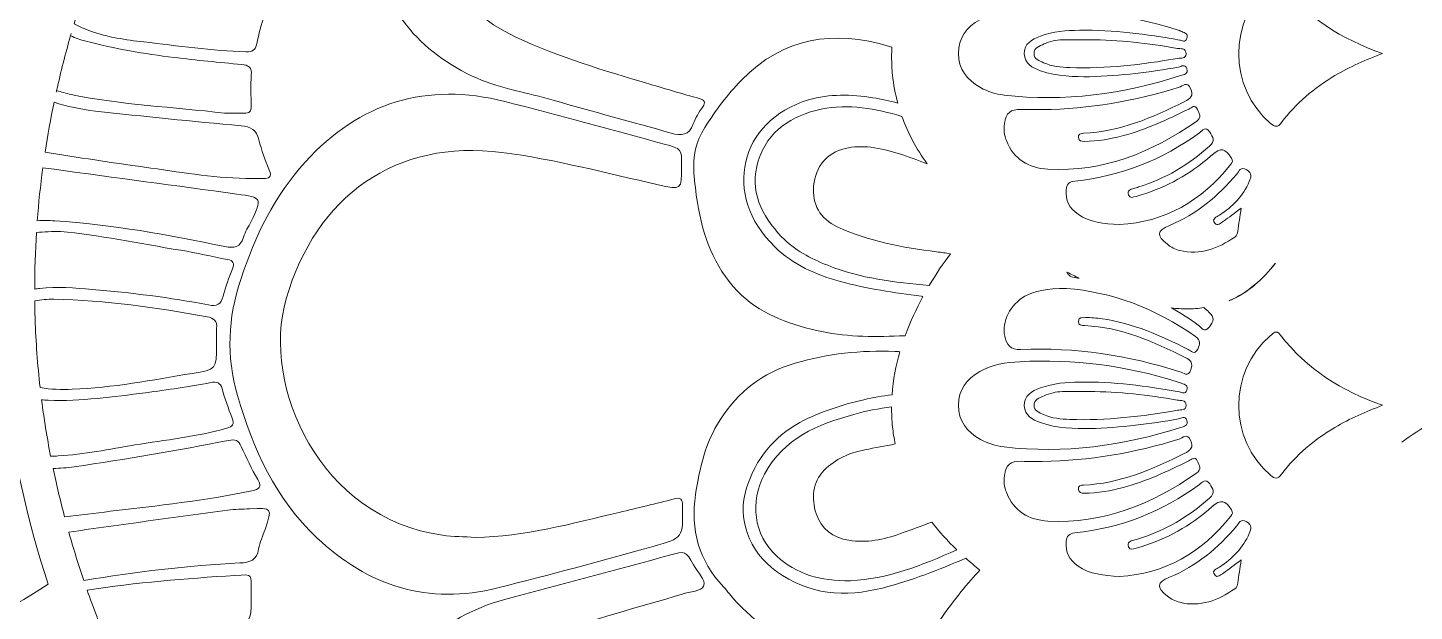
# Model space of a CAD drawing. Extents: x 705 to 2296, y -2914 to -85.
# Drawn here: x 1017.6 to 1493.9, y -933.3 to -733 of the extents above; entities that cross this region are included whole.
import ezdxf

# ---------------------------------------------------------------- set-up
doc = ezdxf.new("R2010")
doc.units = 0
doc.header["$MEASUREMENT"] = 0
doc.layers.add('Layer 1', color=7, linetype='Continuous')

# ---------------------------------------------------------------- blocks, each defined once
blk = doc.blocks.new('block 4')
at = {"layer": 'Layer 1', "lineweight": 0}
for points, knots in [([(2257.73, -639.78), (2234.93, -597.81), (2201.23, -557.75), (2160.32, -523.94), (2075.55, -453.89), (1964.94, -394.11), (1840.32, -350.94), (1840.32, -350.94), (1840.32, -350.93), (1840.32, -350.93), (1839.87, -348.96), (1839.3, -346.94), (1838.61, -344.88), (1837.07, -340.33), (1834.39, -333.76), (1828.95, -329.25), (1828.26, -328.68), (1827.55, -328.14), (1826.81, -327.67), (1826.81, -327.67), (1826.81, -327.67), (1826.79, -327.67), (1828.33, -308.78), (1824.73, -289.41), (1816.02, -270), (1811.57, -260.06), (1804.2, -253.12), (1797.06, -246.39), (1791.32, -240.98), (1785.89, -235.87), (1782.26, -229.5), (1781.17, -227.6), (1780.25, -225.55), (1779.27, -223.36), (1778.01, -220.55), (1776.7, -217.64), (1774.93, -214.81), (1767.88, -203.55), (1756.35, -197.47), (1745.08, -194.23), (1745.08, -194.23), (1743.71, -192.18), (1743.71, -192.18), (1701.28, -127.64), (1637.14, -102.84), (1590.8, -93.4), (1549.91, -85.06), (1516.05, -86.83), (1504.18, -87.86), (1504.14, -87.8), (1504.1, -87.77), (1504.08, -87.73), (1504.08, -87.73), (1503.9, -87.89), (1503.9, -87.89), (1502.32, -88.03), (1501.15, -88.15), (1500.45, -88.23), (1499.74, -88.15), (1498.58, -88.03), (1497.01, -87.89), (1497.01, -87.89), (1496.82, -87.73), (1496.82, -87.73), (1496.8, -87.77), (1496.76, -87.8), (1496.71, -87.86), (1484.84, -86.83), (1450.98, -85.06), (1410.1, -93.4), (1363.76, -102.84), (1299.62, -127.64), (1257.21, -192.15), (1257.21, -192.15), (1255.83, -194.23), (1255.83, -194.23), (1244.54, -197.47), (1233.02, -203.55), (1225.97, -214.81), (1224.2, -217.64), (1222.89, -220.55), (1221.62, -223.36), (1220.64, -225.55), (1219.73, -227.6), (1218.64, -229.5), (1215, -235.87), (1209.57, -240.98), (1203.83, -246.39), (1196.7, -253.12), (1189.33, -260.06), (1184.88, -270), (1176.17, -289.41), (1172.56, -308.78), (1174.1, -327.67), (1174.09, -327.67), (1174.09, -327.67), (1174.09, -327.67), (1173.36, -328.14), (1172.64, -328.67), (1171.94, -329.25), (1166.5, -333.76), (1163.83, -340.32), (1162.29, -344.88), (1161.6, -346.94), (1161.03, -348.96), (1160.57, -350.93), (1160.57, -350.93), (1160.57, -350.94), (1160.57, -350.94), (1035.95, -394.11), (925.34, -453.89), (840.57, -523.94), (799.66, -557.75), (765.97, -597.81), (743.17, -639.78), (717.38, -687.2), (705.23, -736.49), (707.06, -786.23), (708.79, -833.12), (721.42, -881.91), (744.63, -931.23), (776.61, -999.19), (827.22, -1064.83), (895.04, -1126.29), (939.72, -1166.8), (989.19, -1202.25), (1037.03, -1236.53), (1082.37, -1269.03), (1129.25, -1302.64), (1171.8, -1340.38), (1249.39, -1409.16), (1300.81, -1475.62), (1328.95, -1543.41), (1325.12, -1549.46), (1321.54, -1556.29), (1318.88, -1563.69), (1317.48, -1563.6), (1315.91, -1563.52), (1314.31, -1563.52), (1308.44, -1563.52), (1302.01, -1564.61), (1300.28, -1570.4), (1299.79, -1572.07), (1299.76, -1573.62), (1299.72, -1574.99), (1299.72, -1575.32), (1299.71, -1575.65), (1299.7, -1575.96), (1299.52, -1579.67), (1298.15, -1583.63), (1295.64, -1587.72), (1294.69, -1589.27), (1293.66, -1590.81), (1292.59, -1592.31), (1291.91, -1593.27), (1291.2, -1594.21), (1290.48, -1595.15), (1283.23, -1604.54), (1274, -1613.07), (1265.02, -1621.38), (1265.02, -1621.38), (1260.92, -1625.17), (1260.92, -1625.17), (1250.6, -1634.74), (1239.94, -1644.64), (1227.93, -1651.26), (1224.55, -1653.15), (1220.44, -1657.48), (1220.14, -1667.47), (1219.42, -1692.03), (1241.26, -1736.34), (1260.82, -1751.22), (1241.97, -1787.05), (1219.46, -1838.09), (1200.22, -1904.9), (1175.44, -1990.97), (1160.75, -2086.12), (1156.58, -2187.73), (1153.08, -2272.74), (1156.98, -2362.49), (1168.18, -2455.79), (1163.65, -2459.11), (1158.65, -2462.26), (1152.93, -2465.39), (1126.52, -2479.87), (1097.89, -2485.02), (1072.31, -2479.92), (1038.1, -2473.12), (1010.95, -2453.43), (991.61, -2421.39), (954.97, -2360.75), (954.3, -2266.43), (972.57, -2204.62), (992.17, -2138.34), (1031.4, -2072.06), (1096.04, -1996), (1100.49, -1990.76), (1104.99, -1985.54), (1109.5, -1980.33), (1133.88, -1952.07), (1159.09, -1922.85), (1176.92, -1889.25), (1201.05, -1843.72), (1206.63, -1795.65), (1192.18, -1757.38), (1192.18, -1757.38), (1181.68, -1729.58), (1181.68, -1729.58), (1181.68, -1729.58), (1184.11, -1759.19), (1184.11, -1759.19), (1187.04, -1794.94), (1172.43, -1827.44), (1159.67, -1848.41), (1139.55, -1881.48), (1111.42, -1909.63), (1084.2, -1936.84), (1072.99, -1948.07), (1061.38, -1959.69), (1050.51, -1971.48), (986.2, -2041.19), (939.51, -2104.75), (907.75, -2165.78), (865.01, -2247.87), (849.52, -2326.23), (861.72, -2398.68), (881.46, -2516.08), (980.8, -2608.54), (1070.48, -2648.09), (1102.71, -2662.3), (1132.76, -2669.48), (1158.32, -2669.48), (1176.87, -2669.48), (1193.05, -2665.7), (1205.97, -2658.08), (1205.97, -2658.09), (1205.97, -2658.09), (1205.97, -2658.09), (1212.84, -2680.03), (1220.66, -2700.47), (1229.34, -2719.23), (1249.6, -2763), (1275.41, -2799.36), (1306.05, -2827.33), (1339.78, -2858.12), (1383.84, -2881.32), (1437.02, -2896.27), (1479.37, -2908.16), (1526.54, -2914.39), (1574.07, -2914.39), (1577.53, -2914.39), (1581.01, -2914.35), (1584.47, -2914.28), (1715.72, -2911.78), (1847.6, -2857.02), (1946.29, -2764.08), (1983.95, -2728.62), (2013.13, -2688.17), (2030.68, -2647.08), (2050.96, -2599.62), (2056.14, -2551.69), (2046.08, -2504.65), (2026.22, -2411.76), (1963.7, -2334.68), (1870.04, -2287.56), (1788.08, -2246.34), (1690.33, -2231.81), (1599.94, -2247.09), (1606.11, -2235.77), (1612.34, -2224.53), (1618.54, -2213.38), (1637.36, -2179.5), (1656.8, -2144.46), (1673.59, -2108.59), (1710.68, -2029.32), (1732.71, -1958.15), (1740.94, -1891.02), (1746.05, -1849.4), (1747.6, -1797.58), (1735.16, -1750.76), (1754.43, -1736.28), (1775.99, -1693.13), (1775.99, -1668.36), (1775.99, -1667.96), (1775.99, -1667.55), (1775.98, -1667.16), (1775.68, -1657.19), (1771.58, -1652.89), (1768.19, -1651), (1756.19, -1644.4), (1745.52, -1634.53), (1735.2, -1624.98), (1735.2, -1624.98), (1731.1, -1621.2), (1731.1, -1621.2), (1719.8, -1610.79), (1708.12, -1600.03), (1700.47, -1587.65), (1697.96, -1583.57), (1696.6, -1579.62), (1696.43, -1575.92), (1696.41, -1575.61), (1696.4, -1575.29), (1696.4, -1574.97), (1696.37, -1573.59), (1696.32, -1572.04), (1695.83, -1570.37), (1694.11, -1564.66), (1687.76, -1563.55), (1681.94, -1563.52), (1679.29, -1556.2), (1675.74, -1549.42), (1671.94, -1543.41), (1700.08, -1475.62), (1751.51, -1409.16), (1829.1, -1340.38), (1871.64, -1302.64), (1918.53, -1269.03), (1963.87, -1236.53), (2011.71, -1202.25), (2061.18, -1166.8), (2105.86, -1126.29), (2173.67, -1064.83), (2224.28, -999.19), (2256.27, -931.23), (2279.48, -881.91), (2292.11, -833.13), (2293.84, -786.23), (2295.67, -736.49), (2283.52, -687.2), (2257.73, -639.78)], [0, 0, 0, 0, 1, 1, 1, 2, 2, 2, 3, 3, 3, 4, 4, 4, 5, 5, 5, 6, 6, 6, 7, 7, 7, 8, 8, 8, 9, 9, 9, 10, 10, 10, 11, 11, 11, 12, 12, 12, 13, 13, 13, 14, 14, 14, 15, 15, 15, 16, 16, 16, 17, 17, 17, 18, 18, 18, 19, 19, 19, 20, 20, 20, 21, 21, 21, 22, 22, 22, 23, 23, 23, 24, 24, 24, 25, 25, 25, 26, 26, 26, 27, 27, 27, 28, 28, 28, 29, 29, 29, 30, 30, 30, 31, 31, 31, 32, 32, 32, 33, 33, 33, 34, 34, 34, 35, 35, 35, 36, 36, 36, 37, 37, 37, 38, 38, 38, 39, 39, 39, 40, 40, 40, 41, 41, 41, 42, 42, 42, 43, 43, 43, 44, 44, 44, 45, 45, 45, 46, 46, 46, 47, 47, 47, 48, 48, 48, 49, 49, 49, 50, 50, 50, 51, 51, 51, 52, 52, 52, 53, 53, 53, 54, 54, 54, 55, 55, 55, 56, 56, 56, 57, 57, 57, 58, 58, 58, 59, 59, 59, 60, 60, 60, 61, 61, 61, 62, 62, 62, 63, 63, 63, 64, 64, 64, 65, 65, 65, 66, 66, 66, 67, 67, 67, 68, 68, 68, 69, 69, 69, 70, 70, 70, 71, 71, 71, 72, 72, 72, 73, 73, 73, 74, 74, 74, 75, 75, 75, 76, 76, 76, 77, 77, 77, 78, 78, 78, 79, 79, 79, 80, 80, 80, 81, 81, 81, 82, 82, 82, 83, 83, 83, 84, 84, 84, 85, 85, 85, 86, 86, 86, 87, 87, 87, 88, 88, 88, 89, 89, 89, 90, 90, 90, 91, 91, 91, 92, 92, 92, 93, 93, 93, 94, 94, 94, 95, 95, 95, 96, 96, 96, 97, 97, 97, 98, 98, 98, 99, 99, 99, 100, 100, 100, 101, 101, 101, 102, 102, 102, 103, 103, 103, 104, 104, 104, 105, 105, 105, 106, 106, 106, 107, 107, 107, 108, 108, 108, 109, 109, 109, 110, 110, 110, 110]), ([(1263.04, -607.85), (1276.71, -620.67), (1289.5, -634.44), (1303.17, -647.3), (1305.07, -649.08), (1306.92, -650.92), (1309.2, -652.2), (1310.77, -653.07), (1311.08, -653.91), (1310.02, -655.51), (1308.34, -658.07), (1306.7, -660.7), (1305.41, -663.47), (1304.04, -666.38), (1303.04, -666.7), (1300.51, -664.33), (1287.43, -652.04), (1274.1, -640.06), (1260.76, -628.07), (1247.69, -616.34), (1232.64, -610.25), (1215.12, -610.02), (1200.24, -609.82), (1187.04, -614.33), (1175.67, -623.98), (1172.79, -626.42), (1170.14, -629.12), (1167.31, -631.63), (1138.48, -657.29), (1141.75, -715.79), (1185.29, -736.2), (1200.14, -743.16), (1215.69, -747.74), (1231.3, -752.36), (1236.95, -754.03), (1242.6, -755.74), (1248.28, -757.29), (1250.19, -757.82), (1250.58, -758.46), (1249.46, -760.16), (1248.23, -762.03), (1246.92, -763.94), (1246.18, -766.02), (1244.75, -770.02), (1242.07, -770.14), (1238.64, -769.18), (1225.12, -765.37), (1211.57, -761.74), (1198.08, -757.86), (1189.36, -755.34), (1180.34, -753.95), (1171.94, -750.3), (1151.71, -741.49), (1139.88, -725.8), (1134.42, -704.82), (1132.32, -696.78), (1131.35, -688.61), (1131.65, -680.29), (1132.08, -672.04), (1132.95, -663.83), (1134.54, -655.71), (1137.03, -643.01), (1142.74, -631.85), (1151.67, -622.51), (1166.43, -607.08), (1183.75, -595.98), (1204.93, -591.43), (1227.24, -586.65), (1246.65, -592.48), (1263.04, -607.85)], [0, 0, 0, 0, 1, 1, 1, 2, 2, 2, 3, 3, 3, 4, 4, 4, 5, 5, 5, 6, 6, 6, 7, 7, 7, 8, 8, 8, 9, 9, 9, 10, 10, 10, 11, 11, 11, 12, 12, 12, 13, 13, 13, 14, 14, 14, 15, 15, 15, 16, 16, 16, 17, 17, 17, 18, 18, 18, 19, 19, 19, 20, 20, 20, 21, 21, 21, 22, 22, 22, 23, 23, 23, 23]), ([(1063.92, -709.8), (1074.85, -714.53), (1085.74, -719.34), (1096.69, -724), (1099.01, -724.99), (1099.7, -726.17), (1098.91, -728.59), (1097.85, -731.83), (1096.96, -735.15), (1096.25, -738.49), (1095.8, -740.66), (1094.76, -741.34), (1092.6, -741.27), (1080.8, -740.88), (1069.12, -739.21), (1057.41, -737.86), (1051.2, -737.16), (1045, -736.27), (1039.08, -734.14), (1037.15, -733.44), (1035.27, -732.63), (1033.5, -731.68), (1034.51, -728.34), (1035.56, -725.01), (1036.68, -721.7), (1036.73, -721.72), (1036.78, -721.73), (1036.83, -721.74), (1036.83, -721.74), (1037.09, -720.55), (1037.09, -720.55), (1039.04, -714.86), (1041.18, -709.21), (1043.46, -703.63), (1050.65, -704.3), (1057.32, -706.93), (1063.92, -709.8)], [0, 0, 0, 0, 1, 1, 1, 2, 2, 2, 3, 3, 3, 4, 4, 4, 5, 5, 5, 6, 6, 6, 7, 7, 7, 8, 8, 8, 9, 9, 9, 10, 10, 10, 11, 11, 11, 12, 12, 12, 12]), ([(1466.67, -749.44), (1459.57, -753.69), (1453.3, -758.89), (1448.3, -765.53), (1446.97, -767.29), (1446.13, -767.14), (1444.59, -765.84), (1430.07, -753.57), (1429.98, -730.27), (1444.48, -717.97), (1445.57, -717.05), (1446.44, -715.72), (1447.98, -717.72), (1457.02, -729.47), (1469.03, -736.94), (1483.05, -741.82), (1477.35, -744.04), (1471.84, -746.35), (1466.67, -749.44)], [0, 0, 0, 0, 1, 1, 1, 2, 2, 2, 3, 3, 3, 4, 4, 4, 5, 5, 5, 6, 6, 6, 6]), ([(1344.63, -730.25), (1348.89, -727.81), (1353.67, -727.16), (1358.47, -726.89), (1376.87, -725.87), (1394.86, -728.23), (1412.43, -733.72), (1412.98, -733.89), (1413.51, -734.09), (1414.03, -734.32), (1415.08, -734.75), (1416.35, -735.04), (1415.83, -736.65), (1415.32, -738.25), (1414.14, -737.37), (1413.27, -737.21), (1401.91, -735.21), (1390.52, -733.67), (1378.96, -733.86), (1374.39, -733.93), (1369.83, -734.27), (1365.5, -735.88), (1362.63, -736.95), (1359.81, -738.47), (1359.93, -742), (1360.03, -745.29), (1362.73, -746.78), (1365.51, -747.76), (1371.31, -749.83), (1377.37, -749.78), (1382.34, -749.83), (1393.34, -749.48), (1403.18, -748.24), (1412.95, -746.5), (1413.9, -746.33), (1415.26, -745.26), (1415.82, -747.03), (1416.38, -748.88), (1414.77, -749.09), (1413.66, -749.43), (1393.91, -755.8), (1373.72, -758.52), (1352.99, -756.11), (1350.17, -755.78), (1347.4, -754.94), (1344.88, -753.54), (1340.29, -750.97), (1337.33, -747.2), (1337.33, -741.8), (1337.32, -736.52), (1340.18, -732.78), (1344.63, -730.25)], [0, 0, 0, 0, 1, 1, 1, 2, 2, 2, 3, 3, 3, 4, 4, 4, 5, 5, 5, 6, 6, 6, 7, 7, 7, 8, 8, 8, 9, 9, 9, 10, 10, 10, 11, 11, 11, 12, 12, 12, 13, 13, 13, 14, 14, 14, 15, 15, 15, 16, 16, 16, 17, 17, 17, 17]), ([(1032.28, -735.76), (1032.35, -735.51), (1032.42, -735.26), (1032.51, -735.01), (1032.44, -735.26), (1032.36, -735.51), (1032.29, -735.76), (1033.95, -736.51), (1035.7, -737.13), (1037.58, -737.62), (1047.52, -740.25), (1057.63, -741.95), (1067.82, -743.2), (1075.54, -744.15), (1083.3, -744.91), (1091.05, -745.6), (1093.53, -745.82), (1094.56, -746.65), (1094.38, -749.29), (1094.14, -752.81), (1094.27, -756.36), (1094.34, -759.91), (1094.38, -761.72), (1093.72, -762.45), (1091.86, -762.34), (1089.63, -762.21), (1087.39, -762.31), (1085.15, -762.31), (1067.56, -760.19), (1049.81, -759.56), (1032.47, -755.9), (1030.74, -755.54), (1029.11, -755.06), (1027.5, -754.55), (1027.45, -754.75), (1027.4, -754.96), (1027.35, -755.17), (1027.39, -754.97), (1027.44, -754.75), (1027.48, -754.55), (1027.48, -754.55), (1027.5, -754.55), (1027.5, -754.55), (1028.9, -748.24), (1030.5, -741.98), (1032.29, -735.76), (1032.29, -735.76), (1032.28, -735.76), (1032.28, -735.76)], [0, 0, 0, 0, 1, 1, 1, 2, 2, 2, 3, 3, 3, 4, 4, 4, 5, 5, 5, 6, 6, 6, 7, 7, 7, 8, 8, 8, 9, 9, 9, 10, 10, 10, 11, 11, 11, 12, 12, 12, 13, 13, 13, 14, 14, 14, 15, 15, 15, 16, 16, 16, 16]), ([(1314.68, -749.25), (1315.02, -752.51), (1315.63, -755.71), (1316.47, -758.85), (1313.68, -758.11), (1310.84, -757.5), (1307.94, -757.04), (1300.53, -755.9), (1293.13, -755.61), (1285.84, -757.77), (1261.94, -764.85), (1256, -790.58), (1274.23, -808.22), (1280.57, -814.35), (1288.35, -817.81), (1296.81, -820.11), (1305.95, -822.59), (1315.26, -823.96), (1324.61, -825.18), (1324.79, -825.21), (1324.97, -825.22), (1325.15, -825.24), (1322.83, -829.48), (1320.73, -834), (1319, -838.76), (1319, -838.76), (1317.07, -838.76), (1317.07, -838.76), (1307.5, -839.27), (1297.95, -839.06), (1288.58, -836.9), (1278.47, -834.58), (1268.85, -831.08), (1261.41, -823.4), (1253.2, -814.93), (1249.54, -804.31), (1247.64, -792.96), (1247.08, -789.59), (1246.73, -786.18), (1246.46, -782.77), (1246.02, -777.21), (1247.2, -772.02), (1250.22, -767.23), (1253.88, -761.42), (1257.95, -755.96), (1262.76, -751.03), (1277.21, -736.2), (1294.44, -733.66), (1313.61, -739.4), (1313.88, -739.49), (1314.17, -739.59), (1314.46, -739.67), (1314.4, -740.79), (1314.37, -741.93), (1314.37, -743.06), (1314.37, -745.1), (1314.47, -747.18), (1314.68, -749.25)], [0, 0, 0, 0, 1, 1, 1, 2, 2, 2, 3, 3, 3, 4, 4, 4, 5, 5, 5, 6, 6, 6, 7, 7, 7, 8, 8, 8, 9, 9, 9, 10, 10, 10, 11, 11, 11, 12, 12, 12, 13, 13, 13, 14, 14, 14, 15, 15, 15, 16, 16, 16, 17, 17, 17, 18, 18, 18, 19, 19, 19, 19]), ([(1415.57, -741.9), (1415.52, -743.72), (1413.72, -743.34), (1412.64, -743.53), (1400.38, -745.65), (1388.07, -747.12), (1375.59, -746.7), (1372.51, -746.59), (1369.45, -746.31), (1366.58, -744.99), (1365.14, -744.34), (1363.33, -743.71), (1363.29, -741.9), (1363.25, -739.9), (1365.2, -739.27), (1366.75, -738.57), (1368.74, -737.68), (1370.85, -737.18), (1373.04, -737.13), (1376.1, -737.06), (1379.18, -737.11), (1382.26, -737.11), (1392.41, -737.14), (1402.48, -738.29), (1412.47, -740.08), (1413.6, -740.28), (1415.62, -739.82), (1415.57, -741.9)], [0, 0, 0, 0, 1, 1, 1, 2, 2, 2, 3, 3, 3, 4, 4, 4, 5, 5, 5, 6, 6, 6, 7, 7, 7, 8, 8, 8, 9, 9, 9, 9]), ([(1181.52, -758.32), (1199.83, -762.91), (1218, -768.01), (1236.21, -772.92), (1242.24, -774.55), (1242.22, -774.61), (1242.22, -780.61), (1242.2, -788.77), (1242.22, -788.72), (1234.16, -786.91), (1216.34, -782.89), (1198.61, -778.17), (1180.49, -775.81), (1144.07, -771.05), (1116.54, -790.82), (1106.36, -826.09), (1097.71, -856.11), (1117.94, -901.35), (1160.05, -907.22), (1163.77, -907.74), (1167.56, -907.73), (1171.33, -907.96), (1188.29, -907.75), (1204.47, -903.2), (1220.75, -899.36), (1227.06, -897.86), (1233.39, -896.38), (1239.66, -894.75), (1241.92, -894.15), (1242.47, -894.75), (1242.51, -897.03), (1242.75, -908.09), (1242.84, -908.15), (1232.39, -911.07), (1214.67, -916.03), (1196.9, -920.82), (1179.05, -925.28), (1155.02, -931.29), (1134.61, -924.74), (1116.89, -908.08), (1102.66, -894.68), (1095.05, -877.75), (1089.68, -859.28), (1085.71, -845.64), (1086.32, -832.7), (1090.75, -819.38), (1095.7, -804.54), (1102.27, -790.75), (1112.9, -779.09), (1131.66, -758.54), (1154.6, -751.54), (1181.52, -758.32)], [0, 0, 0, 0, 1, 1, 1, 2, 2, 2, 3, 3, 3, 4, 4, 4, 5, 5, 5, 6, 6, 6, 7, 7, 7, 8, 8, 8, 9, 9, 9, 10, 10, 10, 11, 11, 11, 12, 12, 12, 13, 13, 13, 14, 14, 14, 15, 15, 15, 16, 16, 16, 17, 17, 17, 17]), ([(1417.09, -753.82), (1418.22, -756.36), (1417.06, -757.34), (1414.89, -758.42), (1403.92, -763.84), (1392.81, -768.74), (1380.3, -769.23), (1379.35, -769.27), (1378.37, -769.4), (1378.53, -770.72), (1378.67, -771.91), (1379.65, -772.02), (1380.58, -772.02), (1385.17, -772.03), (1389.65, -771.21), (1394.05, -770.01), (1401.9, -767.91), (1409.21, -764.48), (1416.47, -760.9), (1417.46, -760.41), (1418.63, -759.08), (1419.5, -761.08), (1420.13, -762.5), (1421.04, -763.81), (1419.07, -765.17), (1403.72, -775.8), (1387.13, -782.61), (1368.09, -781.56), (1361.51, -781.19), (1356.31, -778.23), (1353.79, -771.7), (1353.08, -769.85), (1352.83, -767.95), (1353.14, -765.99), (1353.77, -762.11), (1355.09, -761.02), (1358.96, -761.06), (1361.36, -761.1), (1363.74, -761.08), (1366.14, -761.08), (1382.2, -760.93), (1397.83, -758.19), (1413.15, -753.43), (1414.36, -753.06), (1415.93, -751.26), (1417.09, -753.82)], [0, 0, 0, 0, 1, 1, 1, 2, 2, 2, 3, 3, 3, 4, 4, 4, 5, 5, 5, 6, 6, 6, 7, 7, 7, 8, 8, 8, 9, 9, 9, 10, 10, 10, 11, 11, 11, 12, 12, 12, 13, 13, 13, 14, 14, 14, 15, 15, 15, 15]), ([(1040.82, -761.59), (1057.48, -763.47), (1074.15, -765.13), (1090.84, -766.65), (1094.26, -766.97), (1096.13, -768.06), (1096.98, -771.5), (1097.85, -775.04), (1099.16, -778.48), (1100.55, -781.86), (1101.51, -784.25), (1100.64, -784.8), (1098.47, -784.74), (1096.47, -784.68), (1094.46, -784.72), (1092.46, -784.72), (1080.76, -784.52), (1069.23, -782.48), (1057.68, -780.86), (1046.28, -779.25), (1034.87, -777.59), (1023.52, -775.66), (1024.39, -769.93), (1025.44, -764.23), (1026.62, -758.56), (1031.05, -760.01), (1035.8, -761.02), (1040.82, -761.59)], [0, 0, 0, 0, 1, 1, 1, 2, 2, 2, 3, 3, 3, 4, 4, 4, 5, 5, 5, 6, 6, 6, 7, 7, 7, 8, 8, 8, 9, 9, 9, 9]), ([(1327.28, -821.48), (1315.45, -820.34), (1303.64, -819.12), (1292.4, -814.56), (1286.56, -812.2), (1280.96, -809.4), (1276.59, -804.74), (1269.69, -797.41), (1265.35, -788.97), (1268.57, -778.71), (1271.83, -768.33), (1280.04, -763.12), (1290.18, -760.97), (1299.64, -758.96), (1308.86, -760.77), (1317.92, -763.43), (1319.93, -769.07), (1322.81, -774.5), (1326.53, -779.71), (1320.23, -777.37), (1313.99, -774.8), (1307.22, -774.03), (1304.24, -773.7), (1301.32, -773.76), (1298.42, -774.46), (1292.09, -776), (1288.27, -780.54), (1287.58, -787.3), (1286.94, -793.43), (1289.88, -798.66), (1295.63, -801.33), (1306.46, -806.37), (1318.1, -808.41), (1329.81, -809.91), (1331.4, -810.11), (1332.97, -810.35), (1334.55, -810.61), (1334.55, -810.61), (1334.56, -810.61), (1334.56, -810.61), (1332.1, -813.89), (1329.63, -817.55), (1327.28, -821.48)], [0, 0, 0, 0, 1, 1, 1, 2, 2, 2, 3, 3, 3, 4, 4, 4, 5, 5, 5, 6, 6, 6, 7, 7, 7, 8, 8, 8, 9, 9, 9, 10, 10, 10, 11, 11, 11, 12, 12, 12, 13, 13, 13, 14, 14, 14, 14]), ([(1395.73, -790.39), (1396.22, -791.74), (1397.45, -791.13), (1398.38, -790.88), (1407.4, -788.4), (1415.51, -784.16), (1422.71, -778.19), (1423.32, -777.67), (1423.91, -777.15), (1424.52, -776.62), (1427.42, -774.06), (1429.07, -774.37), (1431.15, -777.74), (1431.7, -778.63), (1431.44, -779.19), (1430.9, -779.87), (1420.96, -792.6), (1408.04, -799.7), (1392.7, -800.6), (1387.14, -800.21), (1382.48, -799.85), (1378.44, -797.05), (1375.48, -795), (1374.02, -792.24), (1374.35, -788.6), (1374.52, -786.79), (1375.31, -785.83), (1377.33, -785.62), (1393.09, -784.02), (1407.32, -778.36), (1420.11, -769.05), (1421.19, -768.25), (1422.22, -766.7), (1423.66, -768.84), (1424.83, -770.59), (1425.68, -771.79), (1423.58, -773.66), (1416.43, -780.09), (1408.38, -784.83), (1399.21, -787.67), (1398.67, -787.85), (1398.12, -787.97), (1397.57, -788.14), (1396.43, -788.47), (1395.18, -788.89), (1395.73, -790.39)], [0, 0, 0, 0, 1, 1, 1, 2, 2, 2, 3, 3, 3, 4, 4, 4, 5, 5, 5, 6, 6, 6, 7, 7, 7, 8, 8, 8, 9, 9, 9, 10, 10, 10, 11, 11, 11, 12, 12, 12, 13, 13, 13, 14, 14, 14, 15, 15, 15, 15]), ([(1026.62, -781.57), (1047.54, -784.48), (1068.48, -787.21), (1089.39, -790.1), (1098.21, -791.33), (1098.2, -791.44), (1094.28, -799.51), (1093.4, -801.31), (1092.28, -803.04), (1091.7, -804.93), (1090.61, -808.44), (1088.51, -808.76), (1085.23, -808.1), (1065.91, -804.15), (1046.55, -800.48), (1026.83, -799.29), (1024.8, -799.17), (1022.81, -799.16), (1020.84, -799.26), (1021.3, -793.18), (1021.94, -787.15), (1022.75, -781.13), (1024.02, -781.24), (1025.32, -781.38), (1026.62, -781.57)], [0, 0, 0, 0, 1, 1, 1, 2, 2, 2, 3, 3, 3, 4, 4, 4, 5, 5, 5, 6, 6, 6, 7, 7, 7, 8, 8, 8, 8]), ([(1437.24, -785.81), (1435.14, -790.83), (1431.44, -794.42), (1427, -797.38), (1426.06, -798), (1424.21, -798.46), (1425.39, -800.04), (1426.31, -801.28), (1427.48, -800.01), (1428.34, -799.42), (1430.28, -798.1), (1432.14, -796.63), (1434.46, -794.9), (1434.03, -797.9), (1433.65, -800.35), (1433.33, -802.82), (1433.22, -803.66), (1432.96, -804.37), (1432.25, -804.85), (1426.54, -808.75), (1420.45, -811.25), (1413.35, -809.47), (1411.8, -809.07), (1410.38, -808.35), (1409.11, -807.34), (1405.28, -804.33), (1405.47, -802.72), (1409.85, -800.88), (1419.08, -797.02), (1426.55, -790.87), (1432.93, -783.27), (1433.74, -782.31), (1434.22, -780.5), (1436.36, -781.81), (1438.32, -783.01), (1437.87, -784.27), (1437.24, -785.81)], [0, 0, 0, 0, 1, 1, 1, 2, 2, 2, 3, 3, 3, 4, 4, 4, 5, 5, 5, 6, 6, 6, 7, 7, 7, 8, 8, 8, 9, 9, 9, 10, 10, 10, 11, 11, 11, 12, 12, 12, 12]), ([(1028.9, -803), (1041.45, -803.96), (1055.76, -807.08), (1070.2, -809.41), (1075.54, -810.28), (1080.81, -811.57), (1086.16, -812.56), (1088.24, -812.94), (1088.61, -813.83), (1087.88, -815.73), (1086.7, -818.81), (1085.52, -821.91), (1084.7, -825.1), (1083.96, -828.02), (1082.54, -828.7), (1079.65, -828.15), (1066.44, -825.63), (1053.1, -823.94), (1039.69, -822.83), (1033.69, -822.34), (1027.67, -821.8), (1021.66, -822.47), (1021.09, -822.54), (1020.52, -822.62), (1019.97, -822.71), (1019.97, -816.22), (1020.16, -809.74), (1020.56, -803.29), (1023.21, -803.04), (1025.99, -802.94), (1028.9, -803)], [0, 0, 0, 0, 1, 1, 1, 2, 2, 2, 3, 3, 3, 4, 4, 4, 5, 5, 5, 6, 6, 6, 7, 7, 7, 8, 8, 8, 9, 9, 9, 10, 10, 10, 10]), ([(1430.38, -826.71), (1430.37, -826.7), (1430.35, -826.7), (1430.34, -826.68), (1436.79, -823.94), (1441.84, -819.38), (1446.23, -813.82), (1441.87, -819.39), (1436.82, -823.96), (1430.38, -826.71)], [0, 0, 0, 0, 1, 1, 1, 2, 2, 2, 3, 3, 3, 3]), ([(853.93, -958.51), (826.48, -914.73), (805.97, -866.53), (796.48, -818.03), (810.62, -825.63), (830.55, -835.42), (854.03, -844.28), (883.92, -855.57), (923.52, -866.65), (963.78, -866.65), (979.38, -866.65), (995.08, -864.97), (1010.35, -861.01), (1012.94, -881.96), (1017.7, -903.01), (1024.6, -923.99), (980.67, -953.46), (922.48, -959.61), (880.36, -959.43), (871.12, -959.38), (862.24, -959.03), (853.93, -958.51)], [0, 0, 0, 0, 1, 1, 1, 2, 2, 2, 3, 3, 3, 4, 4, 4, 5, 5, 5, 6, 6, 6, 7, 7, 7, 7]), ([(1378.84, -818.99), (1378.51, -818.94), (1378.18, -818.91), (1377.85, -818.87), (1376, -818.68), (1375.03, -818.02), (1374.59, -816.9), (1374.59, -816.9), (1374.59, -816.89), (1374.59, -816.89), (1376.03, -817.62), (1377.44, -818.32), (1378.84, -818.99)], [0, 0, 0, 0, 1, 1, 1, 2, 2, 2, 3, 3, 3, 4, 4, 4, 4]), ([(1360.16, -825.16), (1363.34, -823.38), (1367.69, -822.46), (1374.46, -822.51), (1389.65, -823.62), (1404.94, -829.19), (1418.76, -838.99), (1420.71, -840.37), (1420.36, -841.65), (1419.54, -843.3), (1418.47, -845.5), (1417.23, -843.91), (1416.22, -843.4), (1406.8, -838.72), (1397.26, -834.4), (1386.72, -832.89), (1384.81, -832.6), (1382.87, -832.53), (1380.94, -832.42), (1379.9, -832.36), (1378.69, -832.35), (1378.56, -833.72), (1378.41, -835.23), (1379.67, -835.22), (1380.69, -835.25), (1393.23, -835.73), (1404.29, -840.8), (1415.27, -846.19), (1417.27, -847.17), (1417.98, -848.11), (1417.18, -850.36), (1416.2, -853.12), (1414.59, -851.46), (1413.36, -851.07), (1395.59, -845.46), (1377.43, -842.65), (1358.79, -843.46), (1355.17, -843.61), (1353.9, -841.82), (1353.23, -838.91), (1352.11, -834.01), (1355.19, -827.94), (1360.16, -825.16)], [0, 0, 0, 0, 1, 1, 1, 2, 2, 2, 3, 3, 3, 4, 4, 4, 5, 5, 5, 6, 6, 6, 7, 7, 7, 8, 8, 8, 9, 9, 9, 10, 10, 10, 11, 11, 11, 12, 12, 12, 13, 13, 13, 14, 14, 14, 14]), ([(1026.55, -826.21), (1044.28, -826.49), (1061.76, -829.03), (1079.16, -832.22), (1081.52, -832.65), (1082.7, -833.64), (1082.46, -836.21), (1082.27, -838.07), (1082.43, -839.96), (1082.43, -841.85), (1082.43, -850.27), (1082.43, -850.31), (1074.1, -851.66), (1060.39, -853.88), (1046.74, -856.64), (1032.8, -857.13), (1029.12, -857.26), (1025.43, -857.2), (1021.82, -856.51), (1020.93, -848.69), (1020.35, -840.86), (1020.1, -833.04), (1020.03, -830.97), (1019.99, -828.88), (1019.97, -826.8), (1022.11, -826.33), (1024.33, -826.17), (1026.55, -826.21)], [0, 0, 0, 0, 1, 1, 1, 2, 2, 2, 3, 3, 3, 4, 4, 4, 5, 5, 5, 6, 6, 6, 7, 7, 7, 8, 8, 8, 9, 9, 9, 9]), ([(1423.57, -835.69), (1421.81, -838.02), (1420.77, -835.84), (1419.75, -835.08), (1416.74, -832.92), (1413.66, -830.96), (1410.49, -829.2), (1412.34, -829.4), (1414.12, -829.51), (1415.85, -829.51), (1417.86, -829.51), (1419.8, -829.36), (1421.67, -829.09), (1422.25, -829.58), (1422.84, -830.07), (1423.41, -830.59), (1425.58, -832.52), (1424.95, -833.85), (1423.57, -835.69)], [0, 0, 0, 0, 1, 1, 1, 2, 2, 2, 3, 3, 3, 4, 4, 4, 5, 5, 5, 6, 6, 6, 6]), ([(1466.67, -870.22), (1459.57, -874.47), (1453.3, -879.67), (1448.3, -886.3), (1446.97, -888.07), (1446.13, -887.91), (1444.59, -886.61), (1430.07, -874.35), (1429.98, -851.05), (1444.48, -838.75), (1445.57, -837.83), (1446.44, -836.49), (1447.98, -838.5), (1457.02, -850.25), (1469.03, -857.72), (1483.05, -862.6), (1477.35, -864.82), (1471.84, -867.13), (1466.67, -870.22)], [0, 0, 0, 0, 1, 1, 1, 2, 2, 2, 3, 3, 3, 4, 4, 4, 5, 5, 5, 6, 6, 6, 6]), ([(1258.62, -927.35), (1257.93, -926.53), (1257.33, -925.65), (1256.6, -924.89), (1248.15, -915.94), (1245.19, -905.33), (1247.01, -893.28), (1248.36, -884.26), (1250.39, -875.46), (1255.42, -867.64), (1261.64, -857.98), (1269.96, -851.44), (1281.27, -848.12), (1292.54, -844.83), (1303.85, -843.65), (1315.46, -844.14), (1316.04, -844.16), (1316.63, -844.19), (1317.23, -844.21), (1315.85, -848.97), (1314.9, -853.92), (1314.54, -859.02), (1311.27, -859.41), (1308, -859.91), (1304.78, -860.69), (1297.19, -862.52), (1289.76, -864.78), (1282.85, -868.54), (1273.69, -873.51), (1267.7, -881.13), (1264.55, -890.93), (1261.17, -901.48), (1265.25, -912.73), (1274.78, -919.63), (1285.95, -927.74), (1298.37, -928.59), (1311.27, -925.34), (1321.14, -922.87), (1330.52, -918.99), (1339.89, -915.14), (1341.45, -916.51), (1343.03, -917.87), (1344.71, -919.21), (1340.81, -923.38), (1335.81, -929.27), (1330.99, -936.41), (1325.67, -939.2), (1320.21, -941.67), (1314.39, -943.51), (1291.72, -950.66), (1273.94, -945.56), (1258.62, -927.35)], [0, 0, 0, 0, 1, 1, 1, 2, 2, 2, 3, 3, 3, 4, 4, 4, 5, 5, 5, 6, 6, 6, 7, 7, 7, 8, 8, 8, 9, 9, 9, 10, 10, 10, 11, 11, 11, 12, 12, 12, 13, 13, 13, 14, 14, 14, 15, 15, 15, 16, 16, 16, 17, 17, 17, 17]), ([(1344.63, -851.02), (1348.89, -848.59), (1353.67, -847.93), (1358.47, -847.67), (1376.87, -846.64), (1394.86, -849.01), (1412.43, -854.5), (1412.98, -854.66), (1413.51, -854.87), (1414.03, -855.09), (1415.08, -855.52), (1416.35, -855.82), (1415.83, -857.43), (1415.32, -859.03), (1414.14, -858.15), (1413.27, -857.99), (1401.91, -855.99), (1390.52, -854.45), (1378.96, -854.64), (1374.39, -854.71), (1369.83, -855.04), (1365.5, -856.65), (1362.63, -857.73), (1359.81, -859.24), (1359.93, -862.78), (1360.03, -866.07), (1362.73, -867.56), (1365.51, -868.54), (1371.31, -870.6), (1377.37, -870.55), (1382.34, -870.6), (1393.34, -870.26), (1403.18, -869.02), (1412.95, -867.27), (1413.9, -867.11), (1415.26, -866.03), (1415.82, -867.81), (1416.38, -869.66), (1414.77, -869.86), (1413.66, -870.21), (1393.91, -876.58), (1373.72, -879.3), (1352.99, -876.89), (1350.17, -876.56), (1347.4, -875.72), (1344.88, -874.31), (1340.29, -871.75), (1337.33, -867.98), (1337.33, -862.57), (1337.32, -857.3), (1340.18, -853.55), (1344.63, -851.02)], [0, 0, 0, 0, 1, 1, 1, 2, 2, 2, 3, 3, 3, 4, 4, 4, 5, 5, 5, 6, 6, 6, 7, 7, 7, 8, 8, 8, 9, 9, 9, 10, 10, 10, 11, 11, 11, 12, 12, 12, 13, 13, 13, 14, 14, 14, 15, 15, 15, 16, 16, 16, 17, 17, 17, 17]), ([(1024.6, -860.9), (1035.84, -861.27), (1046.97, -859.69), (1058.07, -858.29), (1065.57, -857.35), (1073.01, -856.12), (1080.44, -854.83), (1082.56, -854.47), (1083.7, -854.71), (1084.35, -856.97), (1085.31, -860.37), (1086.47, -863.73), (1087.78, -867), (1088.64, -869.12), (1088, -869.85), (1085.96, -870.44), (1075.6, -873.45), (1064.89, -874.47), (1054.32, -876.23), (1045.59, -877.69), (1036.9, -879.44), (1028.06, -880), (1027.17, -880.06), (1026.31, -880.06), (1025.44, -880.09), (1024.18, -873.63), (1023.14, -867.18), (1022.32, -860.74), (1023.06, -860.81), (1023.82, -860.87), (1024.6, -860.9)], [0, 0, 0, 0, 1, 1, 1, 2, 2, 2, 3, 3, 3, 4, 4, 4, 5, 5, 5, 6, 6, 6, 7, 7, 7, 8, 8, 8, 9, 9, 9, 10, 10, 10, 10]), ([(1415.57, -862.68), (1415.52, -864.49), (1413.72, -864.11), (1412.64, -864.3), (1400.38, -866.43), (1388.07, -867.89), (1375.59, -867.48), (1372.51, -867.37), (1369.45, -867.08), (1366.58, -865.77), (1365.14, -865.11), (1363.33, -864.48), (1363.29, -862.68), (1363.25, -860.68), (1365.2, -860.04), (1366.75, -859.35), (1368.74, -858.46), (1370.85, -857.96), (1373.04, -857.91), (1376.1, -857.84), (1379.18, -857.88), (1382.26, -857.88), (1392.41, -857.92), (1402.48, -859.06), (1412.47, -860.85), (1413.6, -861.06), (1415.62, -860.59), (1415.57, -862.68)], [0, 0, 0, 0, 1, 1, 1, 2, 2, 2, 3, 3, 3, 4, 4, 4, 5, 5, 5, 6, 6, 6, 7, 7, 7, 8, 8, 8, 9, 9, 9, 9]), ([(1288.45, -899.81), (1290.14, -905.14), (1294.25, -908.05), (1299.64, -908.94), (1305.74, -909.94), (1311.67, -908.71), (1317.37, -906.66), (1320.97, -905.37), (1324.58, -904.04), (1328.18, -902.71), (1330.7, -905.98), (1333.56, -909.15), (1336.76, -912.24), (1324.74, -917.6), (1312.73, -922.3), (1300.28, -922.82), (1289.71, -922.99), (1281.66, -920.57), (1274.94, -914.41), (1266.92, -907.07), (1265.59, -895.81), (1270.66, -886.3), (1277.32, -873.8), (1288.91, -869.28), (1301.39, -865.72), (1305.66, -864.51), (1310.01, -863.72), (1314.37, -863.12), (1314.36, -865.4), (1314.45, -867.69), (1314.68, -870.02), (1314.89, -872), (1315.21, -873.95), (1315.6, -875.89), (1312.13, -876.53), (1308.66, -877.2), (1305.2, -877.88), (1299.99, -878.92), (1294.99, -881.02), (1291.22, -884.91), (1287.14, -889.13), (1286.75, -894.46), (1288.45, -899.81)], [0, 0, 0, 0, 1, 1, 1, 2, 2, 2, 3, 3, 3, 4, 4, 4, 5, 5, 5, 6, 6, 6, 7, 7, 7, 8, 8, 8, 9, 9, 9, 10, 10, 10, 11, 11, 11, 12, 12, 12, 13, 13, 13, 14, 14, 14, 14]), ([(1500.45, -868.41), (1496.52, -870.51), (1492.97, -872.81), (1489.72, -875.26), (1492.97, -872.8), (1496.52, -870.49), (1500.45, -868.39), (1504.37, -870.49), (1507.93, -872.8), (1511.17, -875.26), (1507.93, -872.81), (1504.37, -870.51), (1500.45, -868.41)], [0, 0, 0, 0, 1, 1, 1, 2, 2, 2, 3, 3, 3, 4, 4, 4, 4]), ([(1033.54, -883.71), (1051.29, -881.16), (1068.97, -878.15), (1086.55, -874.67), (1088.86, -874.21), (1089.97, -874.61), (1090.92, -876.75), (1092.65, -880.61), (1094.52, -884.43), (1096.59, -888.14), (1098.04, -890.74), (1097.18, -891.4), (1094.6, -891.96), (1078.52, -895.41), (1062.2, -897.02), (1045.93, -899.01), (1040.7, -899.65), (1035.49, -900.37), (1030.25, -900.95), (1028.77, -895.39), (1027.46, -889.86), (1026.29, -884.32), (1028.66, -884.26), (1031.09, -884.06), (1033.54, -883.71)], [0, 0, 0, 0, 1, 1, 1, 2, 2, 2, 3, 3, 3, 4, 4, 4, 5, 5, 5, 6, 6, 6, 7, 7, 7, 8, 8, 8, 8]), ([(1417.09, -874.6), (1418.22, -877.14), (1417.06, -878.12), (1414.89, -879.19), (1403.92, -884.62), (1392.81, -889.51), (1380.3, -890), (1379.35, -890.05), (1378.37, -890.18), (1378.53, -891.49), (1378.67, -892.69), (1379.65, -892.79), (1380.58, -892.79), (1385.17, -892.81), (1389.65, -891.98), (1394.05, -890.79), (1401.9, -888.69), (1409.21, -885.25), (1416.47, -881.67), (1417.46, -881.18), (1418.63, -879.86), (1419.5, -881.85), (1420.13, -883.27), (1421.04, -884.59), (1419.07, -885.95), (1403.72, -896.58), (1387.13, -903.39), (1368.09, -902.34), (1361.51, -901.97), (1356.31, -899.01), (1353.79, -892.47), (1353.08, -890.62), (1352.83, -888.73), (1353.14, -886.77), (1353.77, -882.89), (1355.09, -881.79), (1358.96, -881.84), (1361.36, -881.88), (1363.74, -881.85), (1366.14, -881.85), (1382.2, -881.71), (1397.83, -878.97), (1413.15, -874.21), (1414.36, -873.84), (1415.93, -872.03), (1417.09, -874.6)], [0, 0, 0, 0, 1, 1, 1, 2, 2, 2, 3, 3, 3, 4, 4, 4, 5, 5, 5, 6, 6, 6, 7, 7, 7, 8, 8, 8, 9, 9, 9, 10, 10, 10, 11, 11, 11, 12, 12, 12, 13, 13, 13, 14, 14, 14, 15, 15, 15, 15]), ([(1395.73, -911.17), (1396.22, -912.52), (1397.45, -911.91), (1398.38, -911.66), (1407.4, -909.17), (1415.51, -904.94), (1422.71, -898.96), (1423.32, -898.45), (1423.91, -897.92), (1424.52, -897.4), (1427.42, -894.83), (1429.07, -895.14), (1431.15, -898.52), (1431.7, -899.4), (1431.44, -899.96), (1430.9, -900.64), (1420.96, -913.37), (1408.04, -920.47), (1392.7, -921.38), (1387.14, -920.99), (1382.48, -920.63), (1378.44, -917.82), (1375.48, -915.77), (1374.02, -913.02), (1374.35, -909.38), (1374.52, -907.56), (1375.31, -906.61), (1377.33, -906.39), (1393.09, -904.8), (1407.32, -899.14), (1420.11, -889.82), (1421.19, -889.02), (1422.22, -887.47), (1423.66, -889.62), (1424.83, -891.36), (1425.68, -892.57), (1423.58, -894.44), (1416.43, -900.87), (1408.38, -905.61), (1399.21, -908.45), (1398.67, -908.63), (1398.12, -908.75), (1397.57, -908.91), (1396.43, -909.25), (1395.18, -909.66), (1395.73, -911.17)], [0, 0, 0, 0, 1, 1, 1, 2, 2, 2, 3, 3, 3, 4, 4, 4, 5, 5, 5, 6, 6, 6, 7, 7, 7, 8, 8, 8, 9, 9, 9, 10, 10, 10, 11, 11, 11, 12, 12, 12, 13, 13, 13, 14, 14, 14, 15, 15, 15, 15]), ([(1086.32, -898.6), (1088.76, -898.27), (1091.25, -898.28), (1093.74, -898.13), (1101.63, -897.82), (1101.63, -897.82), (1099.12, -905.2), (1098.35, -907.44), (1097.27, -909.62), (1096.9, -911.92), (1096.29, -915.81), (1093.93, -916.56), (1090.49, -916.73), (1072.48, -917.56), (1054.61, -919.88), (1036.85, -922.76), (1034.96, -917.22), (1033.25, -911.68), (1031.67, -906.16), (1049.87, -903.51), (1068.1, -901.1), (1086.32, -898.6)], [0, 0, 0, 0, 1, 1, 1, 2, 2, 2, 3, 3, 3, 4, 4, 4, 5, 5, 5, 6, 6, 6, 7, 7, 7, 7]), ([(1437.24, -906.59), (1435.14, -911.61), (1431.44, -915.2), (1427, -918.16), (1426.06, -918.78), (1424.21, -919.23), (1425.39, -920.82), (1426.31, -922.06), (1427.48, -920.78), (1428.34, -920.2), (1430.28, -918.87), (1432.14, -917.41), (1434.46, -915.68), (1434.03, -918.67), (1433.65, -921.13), (1433.33, -923.6), (1433.22, -924.43), (1432.96, -925.15), (1432.25, -925.63), (1426.54, -929.53), (1420.45, -932.02), (1413.35, -930.24), (1411.8, -929.85), (1410.38, -929.12), (1409.11, -928.12), (1405.28, -925.1), (1405.47, -923.49), (1409.85, -921.65), (1419.08, -917.8), (1426.55, -911.64), (1432.93, -904.04), (1433.74, -903.09), (1434.22, -901.28), (1436.36, -902.59), (1438.32, -903.78), (1437.87, -905.05), (1437.24, -906.59)], [0, 0, 0, 0, 1, 1, 1, 2, 2, 2, 3, 3, 3, 4, 4, 4, 5, 5, 5, 6, 6, 6, 7, 7, 7, 8, 8, 8, 9, 9, 9, 10, 10, 10, 11, 11, 11, 12, 12, 12, 12]), ([(1137.33, -968.57), (1145.74, -947.57), (1161.36, -934.5), (1183.03, -928.79), (1201.39, -923.96), (1219.75, -919.11), (1238.06, -914.07), (1243.54, -912.56), (1243.62, -912.55), (1246.28, -917.42), (1247.62, -919.86), (1250.68, -922.47), (1249.77, -924.72), (1249.12, -926.33), (1245.02, -926.59), (1242.44, -927.41), (1227.36, -932.12), (1211.94, -935.72), (1197.2, -941.56), (1180.86, -948.03), (1166.53, -957.02), (1157.32, -972.78), (1149.11, -986.81), (1146.63, -1001.58), (1150.26, -1017.39), (1151.05, -1020.84), (1151.84, -1024.3), (1152.84, -1027.68), (1160.04, -1052.13), (1177.74, -1065.67), (1201.22, -1071.47), (1221.47, -1076.47), (1240.21, -1071.05), (1256.8, -1058.26), (1271.97, -1046.55), (1285.69, -1033.24), (1299.32, -1019.83), (1303.21, -1016), (1303.17, -1015.97), (1305.82, -1020.53), (1306.6, -1021.85), (1307.2, -1023.32), (1308.19, -1024.45), (1310.65, -1027.28), (1309.67, -1029.32), (1307.3, -1031.63), (1296.47, -1042.14), (1285.73, -1052.77), (1274.98, -1063.38), (1273.05, -1065.29), (1271.05, -1067.15), (1269.31, -1069.23), (1250.73, -1091.26), (1221.97, -1099.39), (1192.62, -1088.29), (1172.28, -1080.61), (1156.53, -1067.21), (1143.27, -1050.46), (1140.91, -1047.48), (1139.28, -1044.02), (1138.18, -1040.39), (1134.34, -1027.71), (1131.52, -1014.82), (1131.34, -1001.29), (1131.53, -990.17), (1133.12, -979.09), (1137.33, -968.57)], [0, 0, 0, 0, 1, 1, 1, 2, 2, 2, 3, 3, 3, 4, 4, 4, 5, 5, 5, 6, 6, 6, 7, 7, 7, 8, 8, 8, 9, 9, 9, 10, 10, 10, 11, 11, 11, 12, 12, 12, 13, 13, 13, 14, 14, 14, 15, 15, 15, 16, 16, 16, 17, 17, 17, 18, 18, 18, 19, 19, 19, 20, 20, 20, 21, 21, 21, 22, 22, 22, 22]), ([(1088.76, -921), (1095.32, -920.56), (1094.2, -920.64), (1094.32, -926.33), (1094.34, -927.27), (1094.32, -928.22), (1094.32, -929.17), (1094.32, -937.12), (1094.32, -937.15), (1086.46, -937.83), (1072.44, -939.05), (1058.59, -941.32), (1044.81, -943.97), (1042.35, -937.98), (1040.08, -932.01), (1037.98, -926.06), (1054.78, -923.44), (1071.78, -922.14), (1088.76, -921)], [0, 0, 0, 0, 1, 1, 1, 2, 2, 2, 3, 3, 3, 4, 4, 4, 5, 5, 5, 6, 6, 6, 6])]:
    blk.add_open_spline(points, degree=3, knots=knots, dxfattribs=at)
blk = doc.blocks.new('block 3')
at = {"layer": 'Layer 1'}
blk.add_blockref('block 4', (0, 0), dxfattribs=at)
blk = doc.blocks.new('block 2')
at = {"layer": 'Layer 1'}
blk.add_blockref('block 3', (0, 0), dxfattribs=at)

msp = doc.modelspace()

# ---------------------------------------------------------------- block references
at = {"layer": 'Layer 1'}
msp.add_blockref('block 2', (0, 0), dxfattribs=at)

doc.saveas('drawing.dxf')
